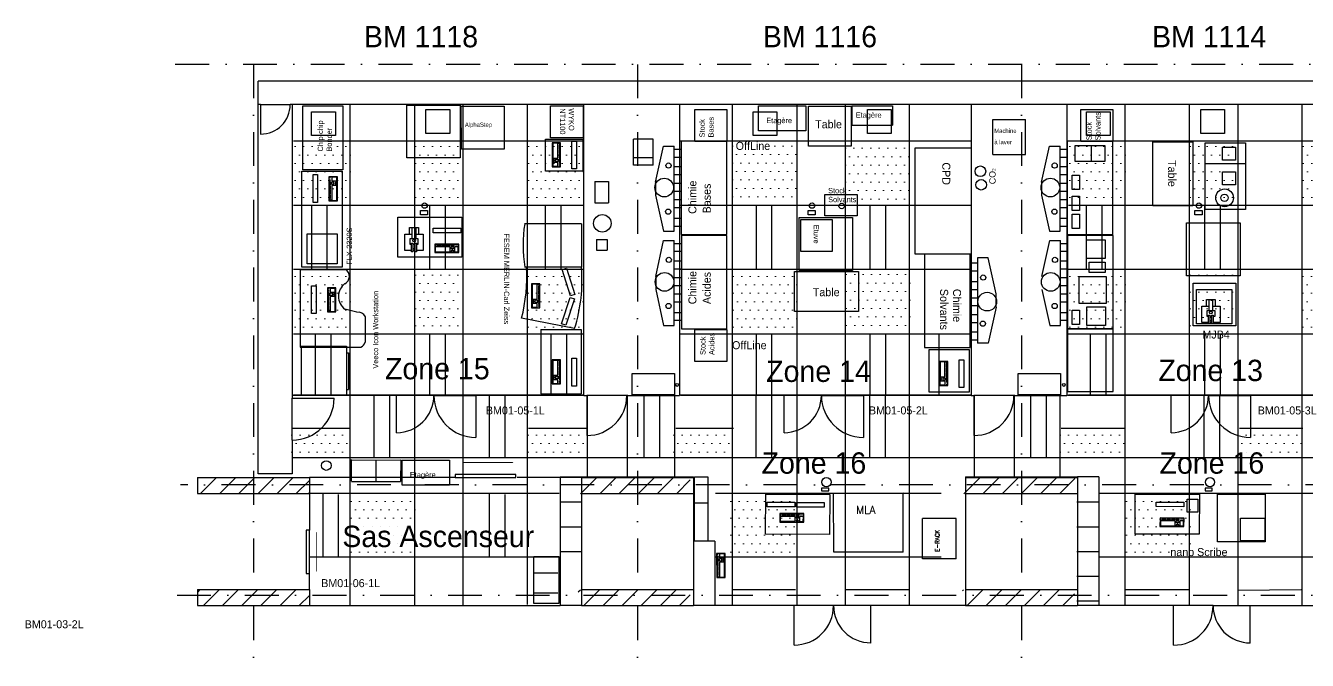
# Model space of a CAD drawing. Header units: millimetres. Extents: x -15291 to 293567, y -98510 to 49398.
# Drawn here: x 6841 to 30872, y 37497 to 49398 of the extents above; entities that cross this region are included whole.
import ezdxf

# ---------------------------------------------------------------- set-up
doc = ezdxf.new("R2010")
doc.units = ezdxf.units.MM
doc.header["$LTSCALE"] = 50
doc.header["$MEASUREMENT"] = 0
doc.linetypes.add('AUSGEZOGEN', pattern=[0])
doc.linetypes.add('STRICHPUNKT', pattern=[25.4, 12.7, -6.35, 0, -6.35])
doc.layers.get('0').update_dxf_attribs({"linetype": 'AUSGEZOGEN'})
doc.layers.add('AM_8', color=1, linetype='CONTINUOUS', lineweight=15)
doc.layers.add('RH-Türen', color=5, linetype='CONTINUOUS', lineweight=25)
for name, color, linetype in [('AXEN', 3, 'STRICHPUNKT'), ('BA01', 7, 'AUSGEZOGEN'), ('EL01', 7, 'AUSGEZOGEN'), ('EQUIP1', 7, 'AUSGEZOGEN')]:
    doc.layers.add(name, color=color, linetype=linetype)
doc.styles.add('ROMANS8', font='ROMANS.SHX')
doc.styles.add('ROMANT', font='romant', dxfattribs={"height": 400})

# ---------------------------------------------------------------- blocks, each defined once
blk = doc.blocks.new('*X37')
at = {"color": 0}
for p, q in [((-72992, -7975), (-72692, -7675)), ((-72633, -7975), (-72333, -7675)), ((-72274, -7975), (-71974, -7675)), ((-71914, -7975), (-71614, -7675)), ((-71555, -7975), (-71255, -7675)), ((-71196, -7975), (-70950, -7729)), ((-73050, -9829), (-72996, -9775)), ((-72937, -10075), (-72637, -9775)), ((-72578, -10075), (-72278, -9775)), ((-72218, -10075), (-71918, -9775)), ((-71859, -10075), (-71559, -9775)), ((-71500, -10075), (-71200, -9775)), ((-71141, -10075), (-70950, -9884))]:
    blk.add_line(p, q, dxfattribs=at)
blk = doc.blocks.new('*X38')
at = {"color": 0}
for p, q in [((-65808, -7975), (-65508, -7675)), ((-65449, -7975), (-65149, -7675)), ((-65089, -7975), (-64789, -7675)), ((-64730, -7975), (-64430, -7675)), ((-64371, -7975), (-64071, -7675)), ((-58624, -7975), (-58324, -7675)), ((-58264, -7975), (-57964, -7675)), ((-57905, -7975), (-57605, -7675)), ((-57546, -7975), (-57246, -7675)), ((-57187, -7975), (-56887, -7675)), ((-56828, -7975), (-56540, -7687)), ((-64012, -7975), (-63750, -7713)), ((-65850, -9813), (-65812, -9775)), ((-65753, -10075), (-65453, -9775)), ((-65393, -10075), (-65093, -9775)), ((-65034, -10075), (-64734, -9775)), ((-64675, -10075), (-64375, -9775)), ((-64316, -10075), (-64016, -9775)), ((-58650, -9797), (-58628, -9775)), ((-58568, -10075), (-58268, -9775)), ((-58209, -10075), (-57909, -9775)), ((-57850, -10075), (-57550, -9775)), ((-57491, -10075), (-57191, -9775)), ((-57132, -10075), (-56832, -9775)), ((-56772, -10075), (-56550, -9853)), ((-63957, -10075), (-63750, -9868))]:
    blk.add_line(p, q, dxfattribs=at)

msp = doc.modelspace()

# ---------------------------------------------------------------- hatches: boundary and pattern name
at = {"layer": 'AM_8'}
h = msp.add_hatch(dxfattribs=at)
h.set_pattern_fill('DOTS', color=4, scale=100, style=0)
h.set_pattern_definition([(0, (20783.27, 53479.65), (79.375, 158.75), [0, -158.75])])
h.paths.add_polyline_path([(11879, 47282), (11879, 46087), (12916, 46087), (12940, 47282)])
h = msp.add_hatch(dxfattribs=at)
h.set_pattern_fill('DOTS', color=4, scale=100, style=0)
h.set_pattern_definition([(0, (23039.66, 53479.65), (79.375, 158.75), [0, -158.75])])
h.paths.add_polyline_path([(14135, 47282), (14135, 46087), (15010, 46087), (15018, 47282)])
h = msp.add_hatch(dxfattribs=at)
h.set_pattern_fill('DOTS', color=4, scale=100, style=0)
h.set_pattern_definition([(0, (25158.06, 53479.65), (79.375, 158.75), [0, -158.75])])
h.paths.add_polyline_path([(16254, 47282), (16254, 46087), (17291, 46087), (17315, 47282)])
h = msp.add_hatch(dxfattribs=at)
h.set_pattern_fill('DOTS', color=4, scale=100, style=0)
h.set_pattern_definition([(0, (28981.77, 53488.65), (79.375, 158.75), [0, -158.75])])
h.paths.add_polyline_path([(20078, 47291), (20078, 46096), (21311, 46096), (21311, 47291)])
h = msp.add_hatch(dxfattribs=at)
h.set_pattern_fill('DOTS', color=4, scale=100, style=0)
h.set_pattern_definition([(0, (31100.18, 53448.09), (79.375, 158.75), [0, -158.75])])
h.paths.add_polyline_path([(22196, 47251), (22196, 46055), (23429, 46055), (23429, 47251)])
h = msp.add_hatch(dxfattribs=at)
h.set_pattern_fill('DOTS', color=4, scale=100, style=0)
h.set_pattern_definition([(0, (35311.05, 53479.65), (79.375, 158.75), [0, -158.75])])
h.paths.add_polyline_path([(26407, 47282), (26407, 46087), (27444, 46087), (27468, 47282)])
h = msp.add_hatch(dxfattribs=at)
h.set_pattern_fill('DOTS', color=4, scale=100, style=0)
h.set_pattern_definition([(0, (37567.44, 53479.65), (79.375, 158.75), [0, -158.75])])
h.paths.add_polyline_path([(28663, 47282), (28663, 46087), (29538, 46087), (29546, 47282)])
h = msp.add_hatch(dxfattribs=at)
h.set_pattern_fill('DOTS', color=4, scale=100, style=0)
h.set_pattern_definition([(0, (39685.84, 53479.65), (79.375, 158.75), [0, -158.75])])
h.paths.add_polyline_path([(30782, 47282), (30782, 46087), (31819, 46087), (31843, 47282)])
h = msp.add_hatch(dxfattribs=at)
h.set_pattern_fill('DOTS', color=4, scale=100, style=0)
h.set_pattern_definition([(0, (20783.27, 51046.13), (79.375, 158.75), [0, -158.75])])
h.paths.add_polyline_path([(11879, 44849), (11879, 43653), (12916, 43653), (12940, 44849)])
h = msp.add_hatch(dxfattribs=at)
h.set_pattern_fill('DOTS', color=4, scale=100, style=0)
h.set_pattern_definition([(0, (23039.66, 51070.46), (79.375, 158.75), [0, -158.75])])
h.paths.add_polyline_path([(14135, 44873), (14135, 43678), (15010, 43678), (15018, 44873)])
h = msp.add_hatch(dxfattribs=at)
h.set_pattern_fill('DOTS', color=4, scale=100, style=0)
h.set_pattern_definition([(0, (25149.94, 51046.13), (79.375, 158.75), [0, -158.75])])
h.paths.add_polyline_path([(16246, 44849), (16246, 43653), (17283, 43653), (17307, 44849)])
h = msp.add_hatch(dxfattribs=at)
h.set_pattern_fill('DOTS', color=4, scale=100, style=0)
h.set_pattern_definition([(0, (28998, 51046.13), (79.375, 158.75), [0, -158.75])])
h.paths.add_polyline_path([(20094, 44849), (20094, 43653), (21327, 43653), (21327, 44849)])
h = msp.add_hatch(dxfattribs=at)
h.set_pattern_fill('DOTS', color=4, scale=100, style=0)
h.set_pattern_definition([(0, (31116.41, 51078.57), (79.375, 158.75), [0, -158.75])])
h.paths.add_polyline_path([(22212, 44881), (22212, 43686), (23445, 43686), (23445, 44881)])
h = msp.add_hatch(dxfattribs=at)
h.set_pattern_fill('DOTS', color=4, scale=100, style=0)
h.set_pattern_definition([(0, (35311.05, 51046.13), (79.375, 158.75), [0, -158.75])])
h.paths.add_polyline_path([(26407, 44849), (26407, 43653), (27444, 43653), (27468, 44849)])
h = msp.add_hatch(dxfattribs=at)
h.set_pattern_fill('DOTS', color=4, scale=100, style=0)
h.set_pattern_definition([(0, (37567.44, 51070.46), (79.375, 158.75), [0, -158.75])])
h.paths.add_polyline_path([(28663, 44873), (28663, 43678), (29538, 43678), (29546, 44873)])
h = msp.add_hatch(dxfattribs=at)
h.set_pattern_fill('DOTS', color=4, scale=100, style=0)
h.set_pattern_definition([(0, (39677.73, 51046.13), (79.375, 158.75), [0, -158.75])])
h.paths.add_polyline_path([(30774, 44849), (30774, 43653), (31811, 43653), (31835, 44849)])
h = msp.add_hatch(dxfattribs=at)
h.set_pattern_fill('DOTS', color=4, scale=100, style=0)
h.set_pattern_definition([(0, (20720.54, 48703.82), (79.375, 158.75), [0, -158.75])])
h.paths.add_polyline_path([(11807, 41841), (11816, 41311), (12918, 41311), (12918, 41833)])
h = msp.add_hatch(dxfattribs=at)
h.set_pattern_fill('DOTS', color=4, scale=100, style=0)
h.set_pattern_definition([(0, (25152.57, 48703.82), (79.375, 158.75), [0, -158.75])])
h.paths.add_polyline_path([(16239, 41841), (16248, 41311), (17366, 41311), (17366, 41833)])
h = msp.add_hatch(dxfattribs=at)
h.set_pattern_fill('DOTS', color=4, scale=100, style=0)
h.set_pattern_definition([(0, (27882.33, 48703.82), (79.375, 158.75), [0, -158.75])])
h.paths.add_polyline_path([(18969, 41841), (18978, 41311), (20096, 41311), (20096, 41833)])
h = msp.add_hatch(dxfattribs=at)
h.set_pattern_fill('DOTS', color=4, scale=100, style=0)
h.set_pattern_definition([(0, (35127.53, 48703.82), (79.375, 158.75), [0, -158.75])])
h.paths.add_polyline_path([(26214, 41841), (26223, 41311), (27456, 41311), (27440, 41833)])
h = msp.add_hatch(dxfattribs=at)
h.set_pattern_fill('DOTS', color=4, scale=100, style=0)
h.set_pattern_definition([(0, (38455.38, 48703.82), (79.375, 158.75), [0, -158.75])])
h.paths.add_polyline_path([(29542, 41841), (29551, 41311), (30784, 41311), (30768, 41833)])
h = msp.add_hatch(dxfattribs=at)
h.set_pattern_fill('DOTS', color=4, scale=100, style=0)
h.set_pattern_definition([(0, (21834.08, 46828.03), (79.375, 158.75), [0, -158.75])])
h.paths.add_polyline_path([(12930, 40631), (12930, 39435), (14163, 39435), (14163, 40631)])
h = msp.add_hatch(dxfattribs=at)
h.set_pattern_fill('DOTS', color=4, scale=100, style=0)
h.set_pattern_definition([(0, (28949.86, 46828.03), (79.375, 158.75), [0, -158.75])])
h.paths.add_polyline_path([(20046, 40631), (20046, 39435), (21279, 39435), (21279, 40631)])
h = msp.add_hatch(dxfattribs=at)
h.set_pattern_fill('DOTS', color=4, scale=100, style=0)
h.set_pattern_definition([(0, (36372.35, 46828.03), (79.375, 158.75), [0, -158.75])])
h.paths.add_polyline_path([(27468, 40631), (27468, 39435), (28701, 39435), (28701, 40631)])

# ---------------------------------------------------------------- linework, layer by layer
for p, q in [((46629, 48358), (11199, 48358)), ((11199, 40995), (11199, 48358)), ((53860, 48358), (13755, 48358)), ((11246, 47919), (11200, 47919)), ((11246, 47919), (11802, 47919)), ((11246, 47919), (11246, 47363)), ((11246, 47919), (11246, 47919)), ((11838, 47919), (11802, 47919)), ((39068, 47919), (11838, 47919)), ((11838, 47919), (11838, 42465)), ((17308, 42465), (17308, 47922)), ((19103, 47930), (19103, 42465)), ((24573, 42465), (24573, 47922)), ((26361, 47930), (26361, 42465)), ((18648, 46464), (18797, 47140)), ((18797, 47140), (18998, 47140)), ((18998, 45542), (18998, 47140)), ((25888, 46464), (26037, 47140)), ((26037, 47140), (26237, 47140)), ((26237, 45542), (26237, 47140)), ((26821, 47151), (26821, 46850)), ((19129, 47077), (18998, 47077)), ((19129, 46928), (18998, 46928)), ((26369, 47077), (26237, 47077)), ((26369, 46928), (26237, 46928)), ((19129, 46750), (18998, 46750)), ((26369, 46750), (26237, 46750)), ((28955, 46810), (29710, 46810)), ((18648, 46464), (18648, 46341)), ((19129, 46602), (18998, 46602)), ((19129, 46436), (18998, 46436)), ((25888, 46464), (25888, 46341)), ((26369, 46602), (26237, 46602)), ((26369, 46436), (26237, 46436)), ((18648, 46341), (18648, 46218)), ((18648, 46218), (18797, 45542)), ((19129, 46287), (18998, 46287)), ((25888, 46341), (25888, 46218)), ((25888, 46218), (26037, 45542)), ((26369, 46287), (26237, 46287)), ((19129, 46132), (18998, 46132)), ((19129, 45983), (18998, 45983)), ((26369, 46132), (26237, 46132)), ((26369, 45983), (26237, 45983)), ((17262, 45684), (16197, 45684)), ((17262, 45684), (17262, 44868)), ((19129, 45783), (18998, 45783)), ((26369, 45783), (26237, 45783)), ((18797, 45542), (18998, 45542)), ((19129, 45634), (18998, 45634)), ((26037, 45542), (26237, 45542)), ((26369, 45634), (26237, 45634)), ((17546, 45386), (17546, 45188)), ((17546, 45386), (17744, 45386)), ((17546, 45188), (17744, 45188)), ((17744, 45386), (17744, 45188)), ((18654, 44696), (18803, 45372)), ((18803, 45372), (19003, 45372)), ((19003, 43775), (19003, 45372)), ((19135, 45309), (19003, 45309)), ((25894, 44696), (26043, 45372)), ((26043, 45372), (26243, 45372)), ((26243, 43775), (26243, 45372)), ((26375, 45309), (26243, 45309)), ((19135, 45160), (19003, 45160)), ((19135, 44983), (19003, 44983)), ((24554, 44950), (24686, 44950)), ((24887, 45041), (24686, 45041)), ((24686, 45041), (24686, 43444)), ((25035, 44366), (24887, 45041)), ((26375, 45160), (26243, 45160)), ((26375, 44983), (26243, 44983)), ((11991, 44825), (11991, 43372)), ((11991, 44825), (12837, 44825)), ((17262, 44868), (16197, 44868)), ((19135, 44834), (19003, 44834)), ((24554, 44801), (24686, 44801)), ((26375, 44834), (26243, 44834)), ((18654, 44696), (18654, 44573)), ((18654, 44573), (18654, 44450)), ((19135, 44668), (19003, 44668)), ((19135, 44519), (19003, 44519)), ((24554, 44601), (24686, 44601)), ((26375, 44668), (26243, 44668)), ((26375, 44519), (26243, 44519)), ((18654, 44450), (18803, 43775)), ((19135, 44364), (19003, 44364)), ((24554, 44452), (24686, 44452)), ((24554, 44297), (24686, 44297)), ((25035, 44243), (25035, 44366)), ((25035, 44120), (25035, 44243)), ((25894, 44450), (26043, 43775)), ((26375, 44364), (26243, 44364)), ((13052, 44023), (12825, 44080)), ((19135, 44215), (19003, 44215)), ((19135, 44015), (19003, 44015)), ((24554, 44148), (24686, 44148)), ((24554, 43982), (24686, 43982)), ((25035, 44120), (24887, 43444)), ((26375, 44215), (26243, 44215)), ((26375, 44015), (26243, 44015)), ((13210, 43461), (13210, 43941)), ((17134, 43719), (16140, 43910)), ((18803, 43775), (19003, 43775)), ((19135, 43866), (19003, 43866)), ((24554, 43833), (24686, 43833)), ((26043, 43775), (26243, 43775)), ((26375, 43866), (26243, 43866)), ((16503, 43699), (17258, 43699)), ((16503, 43699), (16503, 42495)), ((17258, 43699), (17258, 42495)), ((24554, 43656), (24686, 43656)), ((24554, 43507), (24686, 43507)), ((11991, 43372), (13128, 43372)), ((12006, 43388), (12006, 42473)), ((12006, 43388), (12856, 43388)), ((12856, 43388), (12856, 42473)), ((12856, 43263), (12895, 43263)), ((12895, 43263), (12895, 42576)), ((24887, 43444), (24686, 43444)), ((12856, 42576), (12895, 42576)), ((11838, 42465), (11838, 42414)), ((11838, 42414), (12626, 42414)), ((11838, 41626), (11838, 42414)), ((13796, 42465), (11852, 42465)), ((12006, 42473), (12856, 42473)), ((12828, 42467), (12868, 42467)), ((13796, 41765), (13796, 42465)), ((14495, 42465), (13796, 42465)), ((14495, 42465), (15283, 42465)), ((17308, 42465), (15283, 42465)), ((15283, 42465), (15283, 41677)), ((16503, 42495), (17258, 42495)), ((17308, 42465), (17361, 42465)), ((17361, 42465), (17361, 41713)), ((18112, 42465), (17361, 42465)), ((18112, 42465), (19103, 42465)), ((21061, 42465), (19117, 42465)), ((21760, 42465), (21061, 42465)), ((21061, 41765), (21061, 42465)), ((21760, 42465), (22549, 42465)), ((24573, 42465), (22549, 42465)), ((22549, 42465), (22549, 41677)), ((24566, 42465), (24619, 42465)), ((24619, 42465), (24619, 41713)), ((25370, 42465), (24619, 42465)), ((25370, 42465), (26361, 42465)), ((28319, 42465), (26375, 42465)), ((29018, 42465), (28319, 42465)), ((28319, 41765), (28319, 42465)), ((29018, 42465), (29806, 42465)), ((31812, 42465), (29806, 42465)), ((29806, 42465), (29806, 41677)), ((11838, 41626), (11838, 40995)), ((12944, 41260), (12942, 40858)), ((12950, 41252), (13874, 41255)), ((13409, 41257), (13407, 40855)), ((13874, 41255), (13872, 40853)), ((11838, 40995), (11199, 40995)), ((14894, 40923), (12162, 40923)), ((17262, 40923), (16055, 40923)), ((16860, 40939), (16860, 38523)), ((16860, 40939), (17262, 40939)), ((17262, 40939), (17262, 38523)), ((17262, 40939), (19362, 40939)), ((17262, 40923), (19362, 40923)), ((19362, 40939), (19362, 38523)), ((24462, 40939), (24462, 38523)), ((24462, 40939), (26562, 40939)), ((26964, 40939), (26562, 40939)), ((26562, 40939), (26562, 38523)), ((26964, 40939), (26964, 38523)), ((12162, 40623), (12162, 39939)), ((12948, 40850), (13872, 40853)), ((17270, 40460), (16868, 40460)), ((26953, 40460), (26552, 40460)), ((17270, 39995), (16868, 39995)), ((26953, 39995), (26552, 39995)), ((19764, 39731), (19362, 39731)), ((19764, 39731), (19764, 38523)), ((17270, 39530), (16868, 39530)), ((26953, 39530), (26552, 39530)), ((12162, 38823), (12162, 39125)), ((26953, 39069), (26552, 39069)), ((12162, 38523), (16860, 38523)), ((17262, 38523), (16860, 38523)), ((19764, 38523), (19362, 38523)), ((21247, 38524), (19445, 38524)), ((21988, 38524), (21247, 38524)), ((21247, 37783), (21247, 38524)), ((22685, 38523), (21983, 38523)), ((24487, 38523), (22685, 38523)), ((22685, 37820), (22685, 38523)), ((24462, 38523), (24060, 38523)), ((26953, 38604), (26552, 38604)), ((26964, 38523), (26562, 38523)), ((28364, 38523), (26562, 38523)), ((29105, 38523), (28364, 38523)), ((28364, 37781), (28364, 38523)), ((29802, 38521), (29099, 38521)), ((31603, 38521), (29802, 38521)), ((29802, 37819), (29802, 38521))]:
    msp.add_line(p, q)
at = {"color": 30}
for p, q in [((12921, 47911), (12921, 38531)), ((14130, 47911), (14130, 38531)), ((15040, 47911), (15040, 38531)), ((16241, 47911), (16241, 38547)), ((20089, 47911), (20089, 38531)), ((21298, 47911), (21298, 38531)), ((22207, 47911), (22207, 38531)), ((23408, 47911), (23408, 38531)), ((27449, 47911), (27449, 38519)), ((28658, 47911), (28658, 38519)), ((29567, 47911), (29567, 38519)), ((30769, 47911), (30769, 38519)), ((11862, 47238), (17312, 47238)), ((19115, 47238), (24565, 47238)), ((26392, 47238), (31843, 47238)), ((11862, 46033), (17312, 46033)), ((12199, 46039), (12199, 44833)), ((12491, 46031), (12491, 44833)), ((14415, 46039), (14415, 44833)), ((14707, 46031), (14707, 44833)), ((16582, 46039), (16582, 44833)), ((16874, 46031), (16874, 44833)), ((19115, 46033), (24565, 46033)), ((20535, 46031), (20535, 44833)), ((20827, 46031), (20827, 44833)), ((22670, 46039), (22670, 44833)), ((22962, 46031), (22962, 44833)), ((26392, 46033), (31843, 46033)), ((26727, 46039), (26727, 44833)), ((27019, 46031), (27019, 44833)), ((28942, 46039), (28942, 44833)), ((29235, 46031), (29235, 44833)), ((11862, 44833), (17312, 44833)), ((19115, 44833), (24565, 44833)), ((26392, 44833), (31843, 44833)), ((11862, 43618), (17312, 43618)), ((12272, 43620), (12272, 42464)), ((12564, 43620), (12564, 42464)), ((14415, 43614), (14415, 42470)), ((14707, 43606), (14707, 42470)), ((16687, 43620), (16687, 42464)), ((16979, 43620), (16979, 42464)), ((19115, 43618), (24565, 43618)), ((20535, 43620), (20535, 42464)), ((20827, 43620), (20827, 42464)), ((22670, 43620), (22670, 42464)), ((22962, 43620), (22962, 42464)), ((23960, 43620), (23960, 42464)), ((26392, 43618), (31843, 43618)), ((26800, 43620), (26800, 42464)), ((27092, 43620), (27092, 42464)), ((28942, 43614), (28942, 42470)), ((29235, 43606), (29235, 42470)), ((11862, 42477), (17312, 42477)), ((13370, 42476), (13370, 41288)), ((13662, 42461), (13662, 41299)), ((15532, 42476), (15532, 41288)), ((15824, 42461), (15824, 41299)), ((17368, 42474), (17368, 40939)), ((18119, 42474), (18119, 40939)), ((18430, 42476), (18430, 41288)), ((18723, 42461), (18723, 41299)), ((19009, 42474), (19009, 40939)), ((19115, 42477), (24565, 42477)), ((20531, 42476), (20531, 41288)), ((20824, 42461), (20824, 41299)), ((22661, 42476), (22661, 41288)), ((22953, 42461), (22953, 41299)), ((24622, 42474), (24622, 40939)), ((25373, 42474), (25373, 40939)), ((25684, 42476), (25684, 41288)), ((25976, 42461), (25976, 41299)), ((26232, 42474), (26232, 40939)), ((26392, 42477), (31843, 42477)), ((28931, 42476), (28931, 41288)), ((29223, 42461), (29223, 41299)), ((11839, 41853), (12920, 41853)), ((16271, 41853), (17352, 41853)), ((19032, 41853), (20112, 41853)), ((26254, 41853), (27443, 41853)), ((29597, 41853), (30786, 41853)), ((11837, 41298), (32616, 41298)), ((12135, 40631), (16843, 40631)), ((12410, 40621), (12410, 39433)), ((15532, 40621), (15532, 39433)), ((19772, 40631), (24004, 40631)), ((26964, 40631), (31197, 40631)), ((12703, 40606), (12703, 39444)), ((15824, 40606), (15824, 39444)), ((12165, 39435), (16843, 39435)), ((19772, 39435), (24004, 39435)), ((26964, 39435), (31197, 39435)), ((20084, 38826), (21278, 38826)), ((22209, 38826), (23394, 38826)), ((27464, 38826), (28658, 38826)), ((29571, 38812), (30755, 38826))]:
    msp.add_line(p, q, dxfattribs=at)
for points in [[(12786, 46694), (12036, 46694), (12036, 47895), (12786, 47895)], [(13985, 47909), (14987, 47909), (14987, 46916), (13985, 46916)], [(15811, 47887), (15812, 47084), (15010, 47083), (15009, 47886)], [(16684, 47897), (17291, 47897), (17291, 47296), (16684, 47296)], [(19985, 47228), (19385, 47228), (19385, 47827), (19985, 47827)], [(20581, 47895), (21467, 47895), (21467, 47426), (20581, 47426)], [(21516, 47889), (22316, 47889), (22316, 47136), (21516, 47136)], [(27225, 47228), (26625, 47228), (26625, 47827), (27225, 47827)], [(16587, 47267), (17286, 47267), (17286, 46666), (16587, 46666)], [(17170, 47231), (17170, 46712), (17084, 46712), (17084, 47231)], [(19131, 45479), (19985, 45479), (19985, 47231), (19131, 47231)], [(23518, 47109), (24568, 47109), (24568, 45111), (23518, 45111)], [(26371, 45479), (27225, 45479), (27225, 47231), (26371, 47231)], [(26521, 47151), (27073, 47151), (27073, 46850), (26521, 46850)], [(27973, 47221), (28723, 47221), (28723, 46020), (27973, 46020)], [(28955, 47199), (29710, 47199), (29710, 45950), (28955, 45950)], [(29280, 47118), (29523, 47118), (29523, 46875), (29280, 46875)], [(12022, 44868), (12022, 46672), (12773, 46672), (12773, 44868)], [(29280, 46656), (29523, 46656), (29523, 46412), (29280, 46412)], [(12230, 46084), (12230, 46604), (12316, 46604), (12316, 46084)], [(26464, 46591), (26602, 46591), (26602, 46323), (26464, 46323)], [(21824, 46229), (22429, 46229), (22429, 45829), (21824, 45829)], [(26464, 46202), (26602, 46202), (26602, 45934), (26464, 45934)], [(14245, 45929), (14378, 45929), (14378, 45849), (14245, 45849)], [(21510, 45929), (21643, 45929), (21643, 45849), (21510, 45849)], [(28764, 45929), (28897, 45929), (28897, 45849), (28764, 45849)], [(13822, 45054), (13822, 45804), (15022, 45804), (15022, 45054)], [(21342, 45802), (22344, 45802), (22344, 44809), (21342, 44809)], [(21378, 45761), (21965, 45761), (21965, 45162), (21378, 45162)], [(26464, 45861), (26602, 45861), (26602, 45593), (26464, 45593)], [(28607, 45698), (29609, 45698), (29609, 44705), (28607, 44705)], [(12118, 45496), (12679, 45496), (12679, 44934), (12118, 44934)], [(14483, 45601), (15002, 45601), (15002, 45514), (14483, 45514)], [(19136, 43713), (19990, 43713), (19990, 45465), (19136, 45465)], [(26376, 43713), (27230, 43713), (27230, 45465), (26376, 45465)], [(26732, 45382), (27081, 45382), (27081, 45033), (26732, 45033)], [(23696, 43360), (24550, 43360), (24550, 45112), (23696, 45112)], [(26781, 44960), (27081, 44960), (27081, 44766), (26781, 44766)], [(16984, 44851), (17138, 44355), (17055, 44329), (16901, 44825)], [(21256, 44036), (21256, 44786), (22456, 44786), (22456, 44036)], [(12200, 44000), (12200, 44519), (12287, 44519), (12287, 44000)], [(26594, 44693), (27097, 44693), (27097, 44190), (26594, 44190)], [(28728, 44571), (29532, 44571), (29532, 43768), (28728, 43768)], [(17132, 44274), (16968, 43781), (16886, 43809), (17050, 44301)], [(28793, 44449), (29458, 44449), (29458, 43809), (28793, 43809)], [(26464, 44060), (26602, 44060), (26602, 43792), (26464, 43792)], [(26740, 44125), (27089, 44125), (27089, 43776), (26740, 43776)], [(19985, 43099), (19385, 43099), (19385, 43698), (19985, 43698)], [(27230, 43713), (26373, 43713), (26373, 42535), (27230, 42535)], [(23778, 43324), (24531, 43324), (24531, 42525), (23778, 42525)], [(17170, 43160), (17170, 42641), (17083, 42641), (17083, 43160)], [(24428, 43131), (24428, 42612), (24342, 42612), (24342, 43131)], [(18210, 42876), (19007, 42876), (19007, 42478), (18210, 42478)], [(25447, 42876), (26244, 42876), (26244, 42478), (25447, 42478)], [(13899, 41253), (14785, 41253), (14785, 40783), (13899, 40783)], [(21762, 40673), (21897, 40673), (21897, 40725), (21762, 40725)], [(28847, 40610), (28844, 39860), (27643, 39865), (27646, 40615)], [(28955, 40673), (29089, 40673), (29089, 40725), (28955, 40725)], [(21918, 40607), (21915, 39858), (20714, 39863), (20717, 40612)], [(20742, 40463), (21262, 40461), (21261, 40375), (20742, 40377)], [(21294, 40458), (21813, 40456), (21813, 40369), (21294, 40371)], [(28037, 40466), (28556, 40464), (28555, 40378), (28036, 40380)], [(28617, 40276), (28618, 40521), (28817, 40520), (28816, 40275)], [(16367, 38561), (16367, 39447), (16836, 39447), (16836, 38561)]]:
    msp.add_lwpolyline(points, close=True)
for points in [[(14344, 47824), (14791, 47824), (14791, 47378), (14344, 47378)], [(22624, 47824), (23070, 47824), (23070, 47378), (22624, 47378)], [(28872, 47824), (29318, 47824), (29318, 47378), (28872, 47378)], [(12201, 47783), (12648, 47783), (12648, 47337), (12201, 47337)], [(20481, 47783), (20927, 47783), (20927, 47337), (20481, 47337)], [(26729, 47783), (27176, 47783), (27176, 47337), (26729, 47337)]]:
    msp.add_lwpolyline(points, close=True, dxfattribs=at)
for centre, radius in [((18894, 46774), 48.7), ((26134, 46774), 48.7), ((18814, 46361), 175), ((26054, 46361), 175), ((29320, 46169), 166), ((29320, 46169), 68.9), ((14320, 46023), 50.3), ((18889, 45910), 48.7), ((21585, 46023), 50.3), ((22141, 46015), 51.1), ((26129, 45910), 48.7), ((28838, 46023), 50.3), ((18900, 45006), 48.7), ((26140, 45006), 48.7), ((18820, 44593), 175), ((24795, 44674), 48.7), ((26060, 44593), 175), ((24869, 44223), 175), ((18894, 44142), 48.7), ((26134, 44142), 48.7), ((24789, 43810), 48.7), ((19054, 42660), 26.3), ((26307, 42660), 26.3), ((12478, 41150), 90.3), ((21855, 40838), 86.1), ((29047, 40838), 86.1)]:
    msp.add_circle(centre, radius)
for centre, radius, start, end in [((11246, 47919), 556, 270, 0), ((18895, 45280), 2728, 171.4738, 188.6735), ((12758, 44696), 152, 296.0939, 58.4509), ((13066, 44693), 3172, 345.7183, 3.1721), ((14263, 44620), 3009, 342.5744, 4.7384), ((13007, 44320), 301, 127.195, 232.805), ((13081, 43884), 141, 23.4567, 101.6172), ((13072, 43506), 145, 292.589, 341.6255), ((11838, 42414), 788, 270, 0), ((13796, 42465), 699, 270, 0), ((15283, 42465), 788, 180, 270), ((17361, 42465), 752, 270, 0), ((21061, 42465), 699, 270, 0), ((22549, 42465), 788, 180, 270), ((24619, 42465), 752, 270, 0), ((28319, 42465), 699, 270, 0), ((29806, 42465), 788, 180, 270), ((21247, 38524), 741, 270, 0), ((22685, 38523), 697, 179.8694, 270), ((28364, 38523), 741, 270, 0), ((29802, 38521), 697, 179.8694, 270)]:
    msp.add_arc(centre, radius, start, end)
at = {"layer": 'AXEN', "linetype": 'STRICHPUNKT', "lineweight": 30}
for p, q in [((9647, 48672), (63210, 48672)), ((9680, 38721), (63233, 38721))]:
    msp.add_line(p, q, dxfattribs=at)
at = {"layer": 'AXEN', "linetype": 'STRICHPUNKT'}
for p, q in [((11113, 48671), (11113, 36914)), ((18313, 48671), (18313, 36914)), ((25513, 48671), (25513, 36914)), ((63224, 40785), (9745, 40785))]:
    msp.add_line(p, q, dxfattribs=at)
at = {"layer": 'BA01', "color": 7}
for p, q in [((10062, 40923), (12162, 40923)), ((10062, 40923), (10062, 40623)), ((12162, 40923), (12162, 40623)), ((17262, 40923), (19362, 40923)), ((17262, 40923), (17262, 40623)), ((19362, 40923), (19362, 40623)), ((24462, 40923), (26562, 40923)), ((24462, 40923), (24462, 40623)), ((26562, 40923), (26562, 40623)), ((10062, 40623), (12162, 40623)), ((17262, 40623), (19362, 40623)), ((24462, 40623), (26562, 40623)), ((10062, 38823), (12162, 38823)), ((10062, 38823), (10062, 38523)), ((12162, 38823), (12162, 38523)), ((17262, 38823), (19362, 38823)), ((17262, 38823), (17262, 38523)), ((19362, 38823), (19362, 38523)), ((24462, 38823), (26562, 38823)), ((24462, 38823), (24462, 38523)), ((26562, 38823), (26562, 38523)), ((10062, 38523), (12162, 38523)), ((17262, 38523), (19362, 38523)), ((24462, 38523), (26562, 38523))]:
    msp.add_line(p, q, dxfattribs=at)
at = {"layer": 'EL01', "color": 0, "linetype": 'Continuous', "lineweight": 30}
for p, q in [((22332, 47896), (23091, 47896)), ((22332, 47896), (22332, 47531)), ((23091, 47896), (23091, 47531)), ((24975, 46983), (24975, 47639)), ((24975, 47639), (25590, 47639)), ((25590, 46983), (25590, 47639)), ((22332, 47531), (23091, 47531)), ((18236, 46782), (18236, 47270)), ((18608, 47270), (18236, 47270)), ((18608, 46782), (18608, 47270)), ((18608, 46921), (18236, 46921)), ((24975, 46983), (25590, 46983)), ((18608, 46782), (18236, 46782)), ((17515, 46476), (17770, 46476)), ((17515, 46476), (17515, 46076)), ((17770, 46476), (17770, 46076)), ((17515, 46076), (17770, 46076)), ((19379, 40448), (19634, 40448)), ((16359, 39136), (16822, 39136)), ((16359, 38762), (16822, 38762))]:
    msp.add_line(p, q, dxfattribs=at)
at = {"layer": 'EL01', "linetype": 'Continuous', "lineweight": 30}
for p, q in [((23291, 40629), (21989, 40626)), ((21992, 39525), (21989, 40626)), ((23293, 39528), (23291, 40629)), ((24286, 40159), (23654, 40159)), ((23654, 39398), (23654, 40159)), ((24286, 39398), (24286, 40159)), ((23293, 39528), (21992, 39525)), ((24286, 39398), (23654, 39398))]:
    msp.add_line(p, q, dxfattribs=at)
at = {"layer": 'EL01', "color": 0, "linetype": 'Continuous', "lineweight": 30}
for points in [[(19380, 40937), (19634, 40937), (19634, 39732), (19380, 39732)], [(29188, 40612), (30079, 40612), (30079, 39721), (29188, 39721)], [(29620, 40163), (30074, 40163), (30074, 39739), (29620, 39739)]]:
    msp.add_lwpolyline(points, close=True, dxfattribs=at)
for centre, radius in [((24741, 46667), 99.5), ((24755, 46414), 99.5), ((17653, 45690), 164)]:
    msp.add_circle(centre, radius, dxfattribs=at)
at = {"layer": 'EQUIP1'}
for p, q in [((16843, 47196), (16857, 47196)), ((16843, 47180), (16843, 47196)), ((16857, 47180), (16843, 47180)), ((16857, 47196), (16857, 47180)), ((16727, 46896), (16727, 46848)), ((16742, 46896), (16727, 46896)), ((16742, 46881), (16742, 46895)), ((16757, 46882), (16742, 46882)), ((16742, 46865), (16757, 46865)), ((16742, 46848), (16742, 46865)), ((16757, 46865), (16757, 46882)), ((16727, 46848), (16742, 46848)), ((12643, 46450), (12643, 46433)), ((12658, 46450), (12643, 46450)), ((12643, 46433), (12658, 46433)), ((12658, 46468), (12658, 46450)), ((12673, 46468), (12658, 46468)), ((12658, 46435), (12658, 46421)), ((12658, 46419), (12673, 46419)), ((12673, 46419), (12673, 46468)), ((12543, 46135), (12557, 46135)), ((12543, 46120), (12543, 46135)), ((12557, 46120), (12543, 46120)), ((12557, 46135), (12557, 46120)), ((14518, 45274), (14518, 45287)), ((14518, 45287), (14534, 45287)), ((14534, 45274), (14518, 45274)), ((14534, 45287), (14534, 45274)), ((14849, 45187), (14832, 45187)), ((14832, 45187), (14832, 45173)), ((14849, 45173), (14849, 45187)), ((14818, 45173), (14818, 45158)), ((14818, 45158), (14866, 45158)), ((14833, 45173), (14819, 45173)), ((14866, 45173), (14849, 45173)), ((14866, 45158), (14866, 45173)), ((16454, 44553), (16468, 44553)), ((16454, 44538), (16454, 44553)), ((16468, 44538), (16454, 44538)), ((16468, 44553), (16468, 44538)), ((12614, 44366), (12614, 44349)), ((12628, 44366), (12614, 44366)), ((12614, 44349), (12628, 44349)), ((12628, 44383), (12628, 44366)), ((12643, 44383), (12628, 44383)), ((12628, 44350), (12628, 44336)), ((12628, 44335), (12643, 44335)), ((12643, 44335), (12643, 44383)), ((16339, 44253), (16339, 44205)), ((16354, 44253), (16339, 44253)), ((16354, 44238), (16354, 44252)), ((16368, 44239), (16354, 44239)), ((16354, 44222), (16368, 44222)), ((16354, 44205), (16354, 44222)), ((16368, 44222), (16368, 44239)), ((12514, 44051), (12527, 44051)), ((12514, 44035), (12514, 44051)), ((12527, 44035), (12514, 44035)), ((12527, 44051), (12527, 44035)), ((16339, 44205), (16354, 44205)), ((16842, 43124), (16856, 43124)), ((16842, 43109), (16842, 43124)), ((16856, 43109), (16842, 43109)), ((16856, 43124), (16856, 43109)), ((24101, 43095), (24115, 43095)), ((24101, 43080), (24101, 43095)), ((24115, 43080), (24101, 43080)), ((24115, 43095), (24115, 43080)), ((16727, 42825), (16727, 42777)), ((16742, 42825), (16727, 42825)), ((16727, 42777), (16741, 42777)), ((16741, 42794), (16756, 42794)), ((16741, 42777), (16741, 42794)), ((16742, 42809), (16742, 42824)), ((16756, 42811), (16742, 42811)), ((16756, 42794), (16756, 42811)), ((23985, 42796), (23985, 42748)), ((24000, 42796), (23985, 42796)), ((24000, 42780), (24000, 42795)), ((24015, 42782), (24000, 42782)), ((24015, 42765), (24015, 42782)), ((23985, 42748), (24000, 42748)), ((24000, 42765), (24015, 42765)), ((24000, 42748), (24000, 42765)), ((20987, 40221), (20987, 40234)), ((20987, 40234), (21002, 40234)), ((21002, 40221), (20987, 40221)), ((21002, 40234), (21002, 40221)), ((21317, 40133), (21300, 40133)), ((21300, 40133), (21300, 40119)), ((21317, 40119), (21317, 40133)), ((28115, 40139), (28115, 40152)), ((28115, 40152), (28130, 40152)), ((28130, 40139), (28115, 40139)), ((28130, 40152), (28130, 40139)), ((21286, 40119), (21286, 40104)), ((21286, 40104), (21334, 40104)), ((21301, 40119), (21287, 40119)), ((21334, 40118), (21317, 40119)), ((21334, 40104), (21334, 40118)), ((28414, 40037), (28413, 40022)), ((28413, 40022), (28462, 40022)), ((28429, 40037), (28415, 40037)), ((28445, 40051), (28428, 40051)), ((28428, 40051), (28428, 40037)), ((28445, 40036), (28445, 40051)), ((28462, 40036), (28445, 40036)), ((28462, 40022), (28462, 40036)), ((19912, 39388), (19912, 39371)), ((19927, 39388), (19912, 39388)), ((19912, 39371), (19927, 39371)), ((19927, 39405), (19927, 39388)), ((19942, 39405), (19927, 39405)), ((19927, 39372), (19927, 39358)), ((19927, 39356), (19942, 39356)), ((19942, 39356), (19942, 39405)), ((19813, 39072), (19826, 39072)), ((19813, 39057), (19813, 39072)), ((19826, 39057), (19813, 39057)), ((19826, 39072), (19826, 39057))]:
    msp.add_line(p, q, dxfattribs=at)
for points in [[(16872, 47202), (16712, 47202), (16712, 46752), (16872, 46752)], [(16817, 47194), (16727, 47194), (16727, 46914), (16817, 46914)], [(16857, 47160), (16843, 47160), (16843, 47090), (16857, 47090)], [(16818, 46845), (16784, 46845), (16784, 46897), (16818, 46897)], [(16857, 47073), (16843, 47073), (16843, 47003), (16857, 47003)], [(16856, 46988), (16843, 46988), (16843, 46918), (16856, 46918)], [(16856, 46903), (16843, 46903), (16843, 46848), (16856, 46848)], [(16820, 46831), (16725, 46831), (16725, 46761), (16820, 46761)], [(16855, 46819), (16852, 46819), (16852, 46829), (16855, 46829)], [(16856, 46794), (16853, 46794), (16853, 46804), (16856, 46804)], [(16856, 46765), (16853, 46765), (16853, 46776), (16856, 46776)], [(12528, 46114), (12688, 46114), (12688, 46564), (12528, 46564)], [(12544, 46550), (12547, 46550), (12547, 46540), (12544, 46540)], [(12544, 46522), (12547, 46522), (12547, 46511), (12544, 46511)], [(12544, 46413), (12557, 46413), (12557, 46468), (12544, 46468)], [(12544, 46327), (12557, 46327), (12557, 46397), (12544, 46397)], [(12545, 46496), (12548, 46496), (12548, 46486), (12545, 46486)], [(12580, 46485), (12675, 46485), (12675, 46555), (12580, 46555)], [(12582, 46470), (12616, 46470), (12616, 46418), (12582, 46418)], [(12583, 46122), (12673, 46122), (12673, 46402), (12583, 46402)], [(12543, 46242), (12557, 46242), (12557, 46312), (12543, 46312)], [(12543, 46155), (12557, 46155), (12557, 46225), (12543, 46225)], [(14512, 45303), (14512, 45143), (14962, 45143), (14962, 45303)], [(14520, 45248), (14520, 45158), (14800, 45158), (14800, 45248)], [(14554, 45288), (14554, 45274), (14624, 45274), (14624, 45288)], [(14640, 45288), (14640, 45274), (14710, 45274), (14710, 45288)], [(14726, 45287), (14726, 45273), (14796, 45273), (14796, 45287)], [(14811, 45287), (14811, 45273), (14866, 45273), (14866, 45287)], [(14869, 45249), (14869, 45215), (14816, 45215), (14816, 45249)], [(14883, 45251), (14883, 45156), (14953, 45156), (14953, 45251)], [(14895, 45286), (14895, 45283), (14884, 45283), (14884, 45286)], [(14920, 45287), (14920, 45284), (14910, 45284), (14910, 45287)], [(14948, 45287), (14948, 45284), (14938, 45284), (14938, 45287)], [(12498, 44029), (12658, 44029), (12658, 44479), (12498, 44479)], [(12514, 44466), (12517, 44466), (12517, 44455), (12514, 44455)], [(12550, 44400), (12645, 44400), (12645, 44470), (12550, 44470)], [(16484, 44559), (16324, 44559), (16324, 44109), (16484, 44109)], [(16429, 44551), (16339, 44551), (16339, 44271), (16429, 44271)], [(16468, 44517), (16455, 44517), (16455, 44447), (16468, 44447)], [(12513, 44157), (12527, 44157), (12527, 44227), (12513, 44227)], [(12514, 44437), (12517, 44437), (12517, 44427), (12514, 44427)], [(12514, 44328), (12528, 44328), (12528, 44383), (12514, 44383)], [(12514, 44243), (12528, 44243), (12528, 44313), (12514, 44313)], [(12515, 44412), (12518, 44412), (12518, 44401), (12515, 44401)], [(12552, 44386), (12586, 44386), (12586, 44334), (12552, 44334)], [(12553, 44037), (12643, 44037), (12643, 44317), (12553, 44317)], [(16430, 44202), (16395, 44202), (16395, 44255), (16430, 44255)], [(16468, 44345), (16454, 44345), (16454, 44275), (16468, 44275)], [(16468, 44260), (16454, 44260), (16454, 44205), (16468, 44205)], [(16468, 44431), (16455, 44431), (16455, 44361), (16468, 44361)], [(12513, 44071), (12527, 44071), (12527, 44141), (12513, 44141)], [(16431, 44188), (16336, 44188), (16336, 44118), (16431, 44118)], [(16467, 44176), (16464, 44176), (16464, 44187), (16467, 44187)], [(16467, 44151), (16464, 44151), (16464, 44161), (16467, 44161)], [(16468, 44123), (16465, 44123), (16465, 44133), (16468, 44133)], [(16872, 43131), (16712, 43131), (16712, 42681), (16872, 42681)], [(16817, 43122), (16727, 43122), (16727, 42842), (16817, 42842)], [(16856, 43089), (16843, 43089), (16843, 43019), (16856, 43019)], [(24130, 43101), (23970, 43101), (23970, 42651), (24130, 42651)], [(24075, 43093), (23985, 43093), (23985, 42813), (24075, 42813)], [(24115, 43060), (24101, 43060), (24101, 42990), (24115, 42990)], [(16818, 42774), (16783, 42774), (16783, 42826), (16818, 42826)], [(16856, 42917), (16842, 42917), (16842, 42847), (16856, 42847)], [(16856, 42832), (16842, 42832), (16842, 42777), (16856, 42777)], [(16856, 43002), (16843, 43002), (16843, 42932), (16856, 42932)], [(24076, 42745), (24042, 42745), (24042, 42797), (24076, 42797)], [(24115, 42973), (24101, 42973), (24101, 42903), (24115, 42903)], [(24115, 42888), (24101, 42888), (24101, 42818), (24115, 42818)], [(24115, 42803), (24101, 42803), (24101, 42748), (24115, 42748)], [(16819, 42759), (16724, 42759), (16724, 42689), (16819, 42689)], [(16855, 42748), (16852, 42748), (16852, 42758), (16855, 42758)], [(16855, 42722), (16852, 42722), (16852, 42733), (16855, 42733)], [(16856, 42694), (16853, 42694), (16853, 42705), (16856, 42705)], [(24078, 42730), (23983, 42730), (23983, 42660), (24078, 42660)], [(24113, 42719), (24110, 42719), (24110, 42729), (24113, 42729)], [(24114, 42693), (24111, 42693), (24111, 42704), (24114, 42704)], [(24114, 42665), (24111, 42665), (24111, 42676), (24114, 42676)], [(20981, 40250), (20980, 40090), (21430, 40088), (21431, 40248)], [(20989, 40195), (20988, 40105), (21268, 40104), (21269, 40194)], [(21022, 40235), (21022, 40221), (21092, 40221), (21092, 40234)], [(21109, 40234), (21109, 40220), (21179, 40220), (21179, 40234)], [(21194, 40233), (21194, 40220), (21264, 40219), (21264, 40233)], [(21280, 40233), (21280, 40219), (21335, 40219), (21335, 40233)], [(21337, 40195), (21337, 40160), (21285, 40160), (21285, 40195)], [(21352, 40196), (21351, 40101), (21421, 40101), (21422, 40196)], [(21363, 40232), (21363, 40229), (21353, 40229), (21353, 40232)], [(21389, 40232), (21389, 40229), (21378, 40229), (21378, 40232)], [(21417, 40232), (21417, 40229), (21407, 40229), (21407, 40232)], [(28109, 40168), (28108, 40008), (28558, 40006), (28559, 40166)], [(28150, 40153), (28150, 40139), (28220, 40139), (28220, 40152)], [(28237, 40152), (28237, 40138), (28307, 40138), (28307, 40152)], [(28322, 40151), (28322, 40138), (28392, 40137), (28392, 40151)], [(28407, 40151), (28407, 40137), (28462, 40137), (28462, 40151)], [(28489, 40150), (28489, 40146), (28479, 40147), (28479, 40150)], [(28515, 40150), (28515, 40147), (28504, 40147), (28504, 40150)], [(28543, 40150), (28543, 40147), (28532, 40147), (28532, 40150)], [(28116, 40113), (28116, 40023), (28396, 40022), (28396, 40112)], [(28465, 40113), (28465, 40078), (28413, 40078), (28413, 40113)], [(28479, 40114), (28479, 40019), (28549, 40019), (28549, 40114)], [(19797, 39051), (19957, 39051), (19956, 39501), (19796, 39501)], [(19812, 39487), (19815, 39487), (19815, 39477), (19812, 39477)], [(19813, 39459), (19816, 39459), (19816, 39448), (19813, 39448)], [(19813, 39433), (19816, 39433), (19816, 39423), (19813, 39423)], [(19849, 39422), (19944, 39422), (19944, 39492), (19849, 39492)], [(19812, 39350), (19826, 39350), (19826, 39405), (19812, 39405)], [(19813, 39264), (19826, 39264), (19826, 39334), (19812, 39334)], [(19812, 39179), (19826, 39179), (19826, 39249), (19812, 39249)], [(19851, 39407), (19885, 39407), (19885, 39355), (19851, 39355)], [(19852, 39059), (19942, 39059), (19942, 39339), (19852, 39339)], [(19812, 39092), (19826, 39092), (19826, 39162), (19812, 39162)]]:
    msp.add_lwpolyline(points, close=True, dxfattribs=at)
at = {"layer": 'EQUIP1', "linetype": 'Continuous'}
for points in [[(13951, 45180), (13951, 45485), (14091, 45485)], [(14040, 45485), (14040, 45612), (14091, 45612)], [(14091, 45408), (14091, 45612), (14154, 45612), (14154, 45408)], [(14154, 45612), (14205, 45612), (14205, 45485)], [(14154, 45485), (14294, 45485), (14294, 45180), (14167, 45180)], [(14078, 45180), (13951, 45180)], [(14053, 45294), (14053, 45408), (14192, 45408), (14192, 45294), (14167, 45294)], [(14079, 45294), (14053, 45294)], [(14078, 45154), (14078, 45319), (14103, 45319), (14103, 45154), (14078, 45154)], [(14142, 45294), (14103, 45294)], [(14103, 45218), (14142, 45218)], [(14142, 45180), (14103, 45180)], [(14142, 45154), (14142, 45319), (14167, 45319), (14167, 45154), (14142, 45154)], [(28981, 44135), (28981, 44262), (29032, 44262)], [(29032, 44059), (29032, 44262), (29095, 44262), (29095, 44059)], [(29095, 44262), (29146, 44262), (29146, 44135)], [(28892, 43830), (28892, 44135), (29032, 44135)], [(28994, 43944), (28994, 44059), (29134, 44059), (29134, 43944), (29108, 43944)], [(29095, 44135), (29235, 44135), (29235, 43830), (29108, 43830)], [(29019, 43830), (28892, 43830)], [(29020, 43944), (28995, 43944)], [(29019, 43805), (29019, 43970), (29045, 43970), (29045, 43805), (29019, 43805)], [(29083, 43944), (29045, 43944)], [(29045, 43868), (29083, 43868)], [(29083, 43830), (29045, 43830)], [(29083, 43805), (29083, 43970), (29108, 43970), (29108, 43805), (29083, 43805)]]:
    msp.add_lwpolyline(points, dxfattribs=at)
for centre in [(14123, 45370), (29064, 44021)]:
    msp.add_circle(centre, 25.4, dxfattribs=at)
at = {"layer": 'RH-Türen', "color": 0, "flags": 128}
for points in [[(15990, 41208, 0, 120, 0), (15830, 41208, 16, 16, 0), (15190, 41208, 120, 0, 0), (15030, 41208, 0, 0, 0)], [(12290, 39154, 0, 120, 0), (12290, 39314, 16, 16, 0), (12290, 39706, 120, 0, 0), (12290, 39910, 0, 0, 0)]]:
    msp.add_lwpolyline(points, format="xyseb", dxfattribs=at)
at = {"layer": 'RH-Türen', "color": 0}
for points in [[(16034, 40983), (14894, 40983), (14894, 40923), (16034, 40923)], [(12162, 39125), (12162, 39939), (12102, 39939), (12102, 39125)]]:
    msp.add_lwpolyline(points, close=True, dxfattribs=at)

# ---------------------------------------------------------------- block references
at = {"layer": 'BA01'}
for name, p in [('*X37', (83112, 48598)), ('*X38', (83053, 48596))]:
    msp.add_blockref(name, p, dxfattribs=at)

# ---------------------------------------------------------------- texts
for s, height, p in [('BM 1118', 400, (13183, 48992)), ('BM 1116', 400, (20663, 48992)), ('BM 1114', 400, (27960, 48992)), ('Etagère', 100, (20727, 47569)), ('Table', 150, (21644, 47474)), ('Etagère', 100, (22405, 47671)), ('Machine', 80, (25002, 47385)), ('à laver', 80, (25002, 47175)), ('Table', 150, (21600, 44325)), ('MJB4', 150, (28905, 43531)), ('Zone 15', 400, (13579, 42767)), ('Zone 14', 400, (20725, 42717)), ('Zone 13', 400, (28077, 42733)), ('Zone 16', 400, (20639, 40997)), ('Zone 16', 400, (28100, 40997)), ('Etagère', 100, (14045, 40927)), ('Sas Ascenseur', 400, (12778, 39621)), ('nano Scribe', 150, (28304, 39452))]:
    msp.add_text(s, height=height).set_placement(p)
for s, height, rotation, p in [('AlphaStep', 80, 0.0815, (15076, 47500)), ('Table', 150, 270, (28262, 46877)), ('CPD', 150, 270, (24027, 46833)), ('Chimie', 150, 90, (19417, 45868)), ('Bases', 150, 90, (19686, 45878)), ('FESEM MERLIN-Carl Zeiss', 100, 270, (15808, 45502)), ('Etuve', 100, 270.3772, (21615, 45663)), ('Chimie', 150, 90, (19417, 44173)), ('Acides', 150, 90, (19686, 44177)), ('Veeco Icon Workstation', 100, 90, (13451, 42966)), ('Solvants', 150, 270, (23987, 44462)), ('Chimie', 150, 270, (24229, 44462))]:
    msp.add_text(s, height=height, rotation=rotation).set_placement(p)
at = {"color": 6}
for s, p in [('OffLine', (20154, 47068)), ('OffLine', (20086, 43331)), ('BM01-05-1L', (15470, 42108)), ('BM01-05-2L', (22652, 42108)), ('BM01-05-3L', (29942, 42108)), ('BM01-06-1L', (12383, 38870)), ('BM01-03-2L', (6824, 38099))]:
    msp.add_text(s, height=150, dxfattribs=at).set_placement(p)
at = {"char_height": 100, "width": 243.75, "attachment_point": 1}
for s, insert, rotation in [('WYKO\\PNT1100', (17125, 47848), 270), ('Chip-chip\\PBonder', (12316, 47037), 90), ('Stock Bases', (19474, 47301), 90), ('Stock Solvants', (26728, 47247), 90), ('FLX-2320S', (12860, 44914), 90), ('Stock Acides', (19488, 43223), 90)]:
    msp.add_mtext(s, dxfattribs=dict(at, insert=insert, rotation=rotation))
at = {"insert": (21887, 46354), "char_height": 100, "width": 243.75, "attachment_point": 1}
msp.add_mtext('Stock Solvants', dxfattribs=at)
at = {"layer": 'EQUIP1', "style": 'ROMANS8', "width": 0.95}
for s, height, rotation, p in [('MLA', 150, 0.1431, (22415, 40245)), ('E-RACK', 80, 90, (23972, 39534))]:
    msp.add_text(s, height=height, rotation=rotation, dxfattribs=at).set_placement(p)
at = {"layer": 'EQUIP1', "insert": (24909, 46423), "char_height": 110, "width": 578.89, "attachment_point": 1, "rotation": 90.5228, "style": 'ROMANT'}
msp.add_mtext('{\\fArial|b0|i0|c0|p34;\\H1.08333x;CO\\H0.5035x;2}', dxfattribs=at)

doc.saveas('drawing.dxf')
